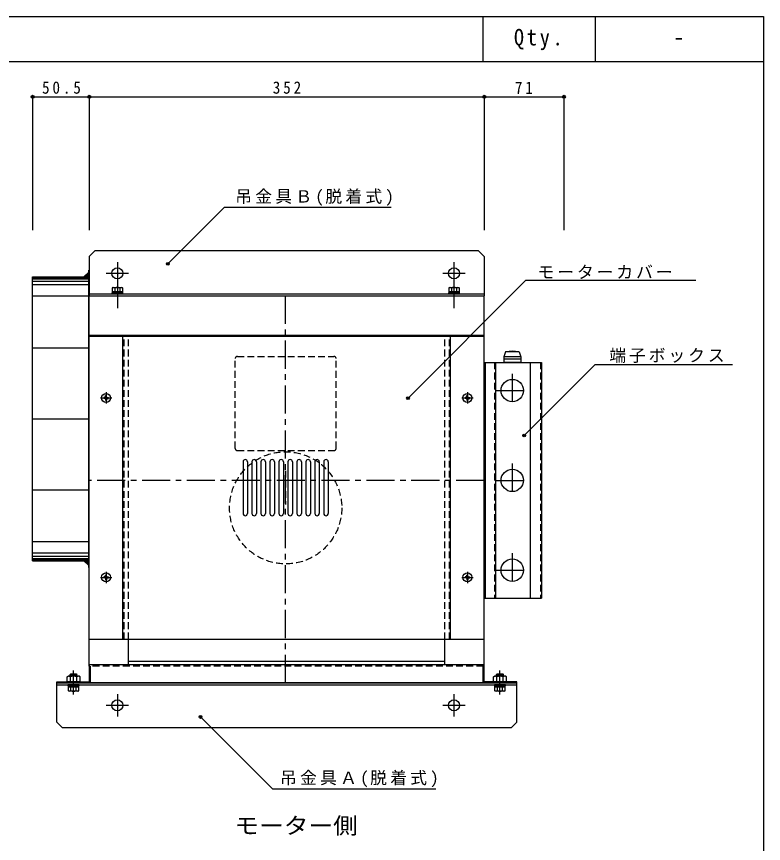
# Model space of a CAD drawing. Units: millimetres, scale not verified. Extents: x -2083 to 2037, y -682 to 723.
# Drawn here: x -729 to -63, y -14 to 723 of the extents above; entities that cross this region are included whole.
import ezdxf
from ezdxf.enums import TextEntityAlignment as Align

# ---------------------------------------------------------------- set-up
doc = ezdxf.new("R2010")
doc.units = ezdxf.units.MM
doc.header["$LTSCALE"] = 5
doc.header["$PDMODE"] = 32
doc.header["$PDSIZE"] = 2.5
doc.linetypes.add('CHAIN1', pattern=[8, 5, -1, 1, -1])
doc.linetypes.add('DASHED1', pattern=[1.8, 1.2, -0.6])
doc.layers.add('0-0', color=4, linetype='Continuous')
doc.layers.add('F-0', color=2, linetype='Continuous')
doc.styles.add('ＭＳ ゴシック', font='')
doc.styles.get('ＭＳ ゴシック').set_extended_font_data('MS Gothic')

msp = doc.modelspace()

# ---------------------------------------------------------------- linework, layer by layer
at = {"layer": '0-0'}
for p, q in [((-714.649, 651.871), (-664.149, 651.871)), ((-714.649, 651.871), (-714.649, 532.93)), ((-664.149, 651.871), (-664.149, 532.93)), ((-664.149, 651.871), (-312.149, 651.871)), ((-312.149, 651.871), (-312.149, 532.93)), ((-312.149, 651.871), (-241.149, 651.871)), ((-241.149, 651.871), (-241.149, 532.93)), ((-594.09, 502.928), (-543.545, 553.473)), ((-543.545, 553.473), (-395.178, 553.473)), ((-664.149, 509.461), (-659.149, 514.461)), ((-664.149, 509.461), (-664.149, 474.461)), ((-317.149, 514.461), (-659.149, 514.461)), ((-317.149, 514.461), (-312.149, 509.461)), ((-312.149, 509.461), (-312.149, 474.461)), ((-668.885, 491.368), (-664.649, 495.604)), ((-714.649, 491.068), (-664.649, 491.068)), ((-714.649, 490.42), (-664.649, 490.42)), ((-714.649, 489.42), (-664.649, 489.42)), ((-714.649, 487.42), (-664.649, 487.42)), ((-380.111, 383.127), (-275.003, 488.235)), ((-275.003, 488.235), (-123.647, 488.235)), ((-714.649, 484.42), (-664.649, 484.42)), ((-643.149, 481.861), (-643.768, 481.503)), ((-643.768, 481.503), (-643.768, 478.361)), ((-643.149, 481.861), (-635.149, 481.861)), ((-641.458, 481.503), (-641.458, 478.361)), ((-636.84, 481.503), (-636.84, 478.361)), ((-635.149, 481.861), (-634.53, 481.503)), ((-634.53, 481.503), (-634.53, 478.361)), ((-343.149, 481.861), (-343.768, 481.503)), ((-343.768, 481.503), (-343.768, 478.361)), ((-343.149, 481.861), (-335.149, 481.861)), ((-341.458, 481.503), (-341.458, 478.361)), ((-336.84, 481.503), (-336.84, 478.361)), ((-335.149, 481.861), (-334.53, 481.503)), ((-334.53, 481.503), (-334.53, 478.361)), ((-714.649, 474.42), (-664.649, 474.42)), ((-664.149, 476.061), (-312.149, 476.061)), ((-634.149, 477.061), (-644.149, 477.061)), ((-644.149, 477.061), (-644.149, 476.061)), ((-644.149, 476.061), (-634.149, 476.061)), ((-643.768, 478.361), (-634.53, 478.361)), ((-643.749, 478.361), (-634.549, 478.361)), ((-643.749, 478.361), (-643.749, 477.061)), ((-643.749, 477.061), (-634.549, 477.061)), ((-639.175, 478.361), (-639.523, 477.061)), ((-639.149, 477.561), (-639.149, 477.561)), ((-638.775, 478.361), (-639.123, 477.061)), ((-637.899, 477.561), (-637.899, 477.561)), ((-634.549, 478.361), (-634.549, 477.061)), ((-634.149, 476.061), (-634.149, 477.061)), ((-334.149, 477.061), (-344.149, 477.061)), ((-344.149, 477.061), (-344.149, 476.061)), ((-344.149, 476.061), (-334.149, 476.061)), ((-343.768, 478.361), (-334.53, 478.361)), ((-343.749, 478.361), (-334.549, 478.361)), ((-343.749, 478.361), (-343.749, 477.061)), ((-343.749, 477.061), (-334.549, 477.061)), ((-339.175, 478.361), (-339.523, 477.061)), ((-339.149, 477.561), (-339.149, 477.561)), ((-338.775, 478.361), (-339.123, 477.061)), ((-337.899, 477.561), (-337.899, 477.561)), ((-334.549, 478.361), (-334.549, 477.061)), ((-334.149, 476.061), (-334.149, 477.061)), ((-714.649, 428.118), (-664.649, 428.118)), ((-276.642, 349.875), (-213.366, 413.151)), ((-213.366, 413.151), (-90.842, 413.151)), ((-714.649, 364.868), (-664.649, 364.868)), ((-714.649, 301.618), (-664.649, 301.618)), ((-714.649, 255.316), (-664.649, 255.316)), ((-714.649, 245.316), (-664.649, 245.316)), ((-714.649, 242.316), (-664.649, 242.316)), ((-714.649, 240.316), (-664.649, 240.316)), ((-714.649, 239.316), (-664.649, 239.316)), ((-714.649, 238.668), (-664.649, 238.668)), ((-668.885, 238.368), (-664.649, 234.132)), ((-673.249, 135.461), (-683.049, 135.461)), ((-681.149, 137.019), (-680.608, 137.561)), ((-681.149, 137.019), (-675.149, 137.019)), ((-681.149, 135.461), (-681.149, 137.019)), ((-681.036, 130.461), (-681.036, 134.956)), ((-680.608, 137.561), (-675.691, 137.561)), ((-680.608, 135.461), (-680.608, 137.561)), ((-679.399, 137.561), (-679.399, 137.561)), ((-678.149, 137.561), (-678.149, 137.561)), ((-675.691, 137.561), (-675.149, 137.019)), ((-675.691, 135.461), (-675.691, 137.561)), ((-675.262, 130.461), (-675.262, 134.956)), ((-675.149, 135.461), (-675.149, 137.019)), ((-293.249, 135.461), (-303.049, 135.461)), ((-301.149, 137.019), (-300.608, 137.561)), ((-301.149, 137.019), (-295.149, 137.019)), ((-301.149, 135.461), (-301.149, 137.019)), ((-301.036, 130.461), (-301.036, 134.956)), ((-300.608, 137.561), (-295.691, 137.561)), ((-300.608, 135.461), (-300.608, 137.561)), ((-299.399, 137.561), (-299.399, 137.561)), ((-298.149, 137.561), (-298.149, 137.561)), ((-295.691, 137.561), (-295.149, 137.019)), ((-295.691, 135.461), (-295.691, 137.561)), ((-295.262, 130.461), (-295.262, 134.956)), ((-295.149, 135.461), (-295.149, 137.019)), ((-693.149, 129.461), (-283.149, 129.461)), ((-693.149, 94.461), (-693.149, 129.461)), ((-693.149, 127.861), (-283.149, 127.861)), ((-672.376, 130.461), (-683.923, 130.461)), ((-673.149, 127.861), (-683.149, 127.861)), ((-683.149, 127.861), (-683.149, 126.861)), ((-683.149, 126.861), (-673.149, 126.861)), ((-682.768, 122.418), (-682.768, 125.561)), ((-673.53, 125.561), (-682.768, 125.561)), ((-673.549, 126.861), (-682.749, 126.861)), ((-682.749, 125.561), (-682.749, 126.861)), ((-673.549, 125.561), (-682.749, 125.561)), ((-680.458, 122.418), (-680.458, 125.561)), ((-679.399, 126.361), (-679.399, 126.361)), ((-678.523, 125.561), (-678.175, 126.861)), ((-678.149, 126.361), (-678.149, 126.361)), ((-678.123, 125.561), (-677.775, 126.861)), ((-675.84, 122.418), (-675.84, 125.561)), ((-673.549, 125.561), (-673.549, 126.861)), ((-673.53, 122.418), (-673.53, 125.561)), ((-673.149, 126.861), (-673.149, 127.861)), ((-292.376, 130.461), (-303.923, 130.461)), ((-293.149, 127.861), (-303.149, 127.861)), ((-303.149, 127.861), (-303.149, 126.861)), ((-303.149, 126.861), (-293.149, 126.861)), ((-302.768, 122.418), (-302.768, 125.561)), ((-293.53, 125.561), (-302.768, 125.561)), ((-293.549, 126.861), (-302.749, 126.861)), ((-302.749, 125.561), (-302.749, 126.861)), ((-293.549, 125.561), (-302.749, 125.561)), ((-300.458, 122.418), (-300.458, 125.561)), ((-299.399, 126.361), (-299.399, 126.361)), ((-298.523, 125.561), (-298.175, 126.861)), ((-298.149, 126.361), (-298.149, 126.361)), ((-298.123, 125.561), (-297.775, 126.861)), ((-295.84, 122.418), (-295.84, 125.561)), ((-293.549, 125.561), (-293.549, 126.861)), ((-293.53, 122.418), (-293.53, 125.561)), ((-293.149, 126.861), (-293.149, 127.861)), ((-283.149, 94.461), (-283.149, 129.461)), ((-682.149, 122.061), (-682.768, 122.418)), ((-674.149, 122.061), (-682.149, 122.061)), ((-674.149, 122.061), (-673.53, 122.418)), ((-302.149, 122.061), (-302.768, 122.418)), ((-294.149, 122.061), (-302.149, 122.061)), ((-294.149, 122.061), (-293.53, 122.418)), ((-565.123, 99.097), (-500.941, 34.915)), ((-693.149, 94.461), (-688.149, 89.461)), ((-288.149, 89.461), (-688.149, 89.461)), ((-283.149, 94.461), (-288.149, 89.461)), ((-500.941, 34.915), (-355.32, 34.915))]:
    msp.add_line(p, q, dxfattribs=at)
at = {"layer": '0-0', "linetype": 'CHAIN1'}
for p, q in [((-639.149, 504.461), (-639.149, 484.461)), ((-339.149, 504.461), (-339.149, 484.461)), ((-649.149, 494.461), (-629.149, 494.461)), ((-349.149, 494.461), (-329.149, 494.461)), ((-639.149, 484.861), (-639.149, 463.361)), ((-339.149, 484.861), (-339.149, 463.361)), ((-489.149, 129.461), (-489.149, 474.461)), ((-287.149, 404.961), (-287.149, 374.961)), ((-654.149, 383.461), (-644.149, 383.461)), ((-649.149, 388.461), (-649.149, 378.461)), ((-332.149, 383.461), (-322.149, 383.461)), ((-327.149, 388.461), (-327.149, 378.461)), ((-302.149, 389.961), (-272.149, 389.961)), ((-287.149, 324.961), (-287.149, 294.961)), ((-312.149, 309.961), (-664.149, 309.961)), ((-302.149, 309.961), (-272.149, 309.961)), ((-287.149, 244.961), (-287.149, 214.961)), ((-649.149, 228.461), (-649.149, 218.461)), ((-327.149, 228.461), (-327.149, 218.461)), ((-302.149, 229.961), (-272.149, 229.961)), ((-654.149, 223.461), (-644.149, 223.461)), ((-332.149, 223.461), (-322.149, 223.461)), ((-678.149, 119.061), (-678.149, 140.561)), ((-298.149, 119.061), (-298.149, 140.561)), ((-639.149, 119.461), (-639.149, 99.461)), ((-339.149, 119.461), (-339.149, 99.461)), ((-649.149, 109.461), (-629.149, 109.461)), ((-349.149, 109.461), (-329.149, 109.461))]:
    msp.add_line(p, q, dxfattribs=at)
at = {"layer": '0-0', "color": 7}
for p, q in [((-664.649, 497.368), (-664.149, 497.368)), ((-664.649, 232.368), (-664.649, 497.368)), ((-664.149, 232.368), (-664.149, 497.368)), ((-664.149, 144.461), (-664.149, 494.868)), ((-664.149, 474.461), (-312.149, 474.461)), ((-312.149, 130.461), (-312.149, 474.461)), ((-664.149, 439.461), (-312.149, 439.461)), ((-664.149, 438.461), (-312.149, 438.461)), ((-634.149, 168.461), (-634.149, 438.461)), ((-633.149, 438.461), (-633.149, 439.461)), ((-629.149, 438.461), (-629.149, 439.461)), ((-347.149, 438.461), (-347.149, 439.461)), ((-343.149, 438.461), (-343.149, 439.461)), ((-342.149, 168.461), (-342.149, 438.461)), ((-281.149, 424.461), (-279.649, 419.961)), ((-312.149, 414.961), (-261.149, 414.961)), ((-311.149, 204.961), (-311.149, 414.961)), ((-302.149, 414.961), (-302.149, 204.961)), ((-302.149, 414.961), (-302.149, 204.961)), ((-279.649, 419.961), (-294.649, 419.961)), ((-294.649, 419.961), (-294.649, 417.961)), ((-294.649, 417.961), (-294.649, 414.961)), ((-279.649, 417.961), (-294.649, 417.961)), ((-279.649, 419.961), (-279.649, 417.961)), ((-271.149, 414.961), (-271.149, 204.961)), ((-261.149, 414.961), (-261.149, 204.961)), ((-650.22, 383.938), (-651.174, 383.924)), ((-650.22, 383.938), (-649.815, 384.126)), ((-649.626, 384.532), (-649.815, 384.126)), ((-649.626, 384.532), (-649.612, 385.486)), ((-648.672, 384.532), (-648.686, 385.486)), ((-648.672, 384.532), (-648.483, 384.126)), ((-648.078, 383.938), (-648.483, 384.126)), ((-648.078, 383.938), (-647.124, 383.924)), ((-328.22, 383.938), (-329.174, 383.924)), ((-328.22, 383.938), (-327.815, 384.126)), ((-327.626, 384.532), (-327.815, 384.126)), ((-327.626, 384.532), (-327.612, 385.486)), ((-326.672, 384.532), (-326.686, 385.486)), ((-326.672, 384.532), (-326.483, 384.126)), ((-326.078, 383.938), (-326.483, 384.126)), ((-326.078, 383.938), (-325.124, 383.924)), ((-650.22, 382.983), (-651.174, 382.998)), ((-650.22, 382.983), (-649.815, 382.795)), ((-649.626, 382.389), (-649.815, 382.795)), ((-649.626, 382.389), (-649.612, 381.436)), ((-648.672, 382.389), (-648.686, 381.436)), ((-648.672, 382.389), (-648.483, 382.795)), ((-648.078, 382.983), (-648.483, 382.795)), ((-648.078, 382.983), (-647.124, 382.998)), ((-328.22, 382.983), (-329.174, 382.998)), ((-328.22, 382.983), (-327.815, 382.795)), ((-327.626, 382.389), (-327.815, 382.795)), ((-327.626, 382.389), (-327.612, 381.436)), ((-326.672, 382.389), (-326.686, 381.436)), ((-326.672, 382.389), (-326.483, 382.795)), ((-326.078, 382.983), (-326.483, 382.795)), ((-326.078, 382.983), (-325.124, 382.998)), ((-527.149, 326.461), (-527.149, 280.461)), ((-523.149, 326.461), (-523.149, 280.461)), ((-519.149, 326.461), (-519.149, 280.461)), ((-515.149, 326.461), (-515.149, 280.461)), ((-511.149, 326.461), (-511.149, 280.461)), ((-507.149, 326.461), (-507.149, 280.461)), ((-503.149, 326.461), (-503.149, 280.461)), ((-499.149, 326.461), (-499.149, 280.461)), ((-495.149, 326.461), (-495.149, 280.461)), ((-491.149, 326.461), (-491.149, 280.461)), ((-487.149, 326.461), (-487.149, 280.461)), ((-483.149, 326.461), (-483.149, 280.461)), ((-479.149, 326.461), (-479.149, 280.461)), ((-475.149, 326.461), (-475.149, 280.461)), ((-471.149, 326.461), (-471.149, 280.461)), ((-467.149, 326.461), (-467.149, 280.461)), ((-463.149, 326.461), (-463.149, 280.461)), ((-459.149, 326.461), (-459.149, 280.461)), ((-455.149, 326.461), (-455.149, 280.461)), ((-451.149, 326.461), (-451.149, 280.461)), ((-714.649, 238.368), (-664.649, 238.368)), ((-664.649, 232.368), (-664.149, 232.368)), ((-650.22, 223.938), (-651.174, 223.924)), ((-650.22, 222.983), (-651.174, 222.998)), ((-650.22, 223.938), (-649.815, 224.126)), ((-650.22, 222.983), (-649.815, 222.795)), ((-649.626, 224.532), (-649.815, 224.126)), ((-649.626, 222.389), (-649.815, 222.795)), ((-649.626, 224.532), (-649.612, 225.486)), ((-649.626, 222.389), (-649.612, 221.436)), ((-648.672, 224.532), (-648.686, 225.486)), ((-648.672, 222.389), (-648.686, 221.436)), ((-648.672, 224.532), (-648.483, 224.126)), ((-648.672, 222.389), (-648.483, 222.795)), ((-648.078, 223.938), (-648.483, 224.126)), ((-648.078, 222.983), (-648.483, 222.795)), ((-648.078, 223.938), (-647.124, 223.924)), ((-648.078, 222.983), (-647.124, 222.998)), ((-328.22, 223.938), (-329.174, 223.924)), ((-328.22, 222.983), (-329.174, 222.998)), ((-328.22, 223.938), (-327.815, 224.126)), ((-328.22, 222.983), (-327.815, 222.795)), ((-327.626, 224.532), (-327.815, 224.126)), ((-327.626, 222.389), (-327.815, 222.795)), ((-327.626, 224.532), (-327.612, 225.486)), ((-327.626, 222.389), (-327.612, 221.436)), ((-326.672, 224.532), (-326.686, 225.486)), ((-326.672, 222.389), (-326.686, 221.436)), ((-326.672, 224.532), (-326.483, 224.126)), ((-326.672, 222.389), (-326.483, 222.795)), ((-326.078, 223.938), (-326.483, 224.126)), ((-326.078, 222.983), (-326.483, 222.795)), ((-326.078, 223.938), (-325.124, 223.924)), ((-326.078, 222.983), (-325.124, 222.998)), ((-312.149, 204.961), (-261.149, 204.961)), ((-664.149, 168.461), (-312.149, 168.461)), ((-629.149, 165.461), (-629.149, 168.461)), ((-629.149, 145.461), (-629.149, 168.461)), ((-347.149, 145.461), (-347.149, 168.461)), ((-347.149, 148.461), (-629.149, 148.461)), ((-664.149, 145.461), (-664.149, 130.461)), ((-312.149, 145.461), (-664.149, 145.461)), ((-663.149, 129.461), (-663.149, 144.461)), ((-313.149, 129.461), (-313.149, 144.461)), ((-693.149, 129.461), (-693.149, 130.461)), ((-693.149, 130.461), (-664.149, 130.461)), ((-693.149, 129.461), (-663.149, 129.461)), ((-283.149, 129.461), (-693.149, 129.461)), ((-283.149, 129.461), (-313.149, 129.461)), ((-283.149, 130.461), (-312.149, 130.461)), ((-283.149, 129.461), (-283.149, 130.461))]:
    msp.add_line(p, q, dxfattribs=at)
at = {"layer": '0-0', "color": 7, "linetype": 'DASHED1'}
for p, q in [((-633.149, 168.461), (-633.149, 438.461)), ((-629.149, 168.461), (-629.149, 438.461)), ((-347.149, 168.461), (-347.149, 438.461)), ((-343.149, 437.742), (-343.149, 438.461)), ((-343.149, 168.461), (-343.149, 438.461)), ((-532.149, 420.461), (-446.149, 420.461)), ((-534.149, 338.461), (-534.149, 418.461)), ((-444.149, 338.461), (-444.149, 418.461)), ((-303.149, 414.961), (-303.149, 204.961)), ((-262.149, 414.961), (-262.149, 204.961)), ((-532.149, 336.461), (-446.149, 336.461)), ((-313.149, 144.461), (-663.149, 144.461))]:
    msp.add_line(p, q, dxfattribs=at)
at = {"layer": '0-0', "linetype": 'DASHED1'}
msp.add_line((-489.149, 318.461), (-489.149, 288.461), dxfattribs=at)
at = {"layer": '0-0', "color": 7}
for points in [[(-714.649, 238.368), (-714.649, 491.368), (-664.649, 491.368)], [(-281.149, 424.461), (-293.149, 424.461), (-294.649, 419.961)], [(-279.649, 417.961), (-279.649, 414.961), (-294.649, 414.961)]]:
    msp.add_lwpolyline(points, dxfattribs=at)
at = {"layer": '0-0'}
for points in [[(-683.923, 130.461), (-683.923, 134.956), (-683.049, 135.461)], [(-672.376, 130.461), (-672.376, 134.956), (-673.249, 135.461)], [(-303.923, 130.461), (-303.923, 134.956), (-303.049, 135.461)], [(-292.376, 130.461), (-292.376, 134.956), (-293.249, 135.461)]]:
    msp.add_lwpolyline(points, dxfattribs=at)
for centre in [(-639.149, 494.461), (-639.149, 494.461), (-339.149, 494.461), (-339.149, 494.461), (-639.149, 109.461), (-639.149, 109.461), (-339.149, 109.461), (-339.149, 109.461)]:
    msp.add_circle(centre, 5, dxfattribs=at)
at = {"layer": '0-0', "color": 7}
for centre, radius in [((-287.149, 389.961), 10), ((-649.149, 383.461), 4), ((-327.149, 383.461), 4), ((-287.149, 309.961), 10), ((-287.149, 229.961), 10), ((-649.149, 223.461), 4), ((-327.149, 223.461), 4)]:
    msp.add_circle(centre, radius, dxfattribs=at)
at = {"layer": '0-0', "color": 7, "linetype": 'DASHED1'}
msp.add_circle((-489.149, 285.461), 50, dxfattribs=at)
at = {"layer": '0-0'}
for centre, radius, start, end in [((-642.613, 479.816), 2.045, 55.61575, 124.38423), ((-639.149, 474.218), 7.643, 72.41203, 107.58795), ((-635.685, 479.816), 2.045, 55.61575, 124.38423), ((-342.613, 479.816), 2.045, 55.61575, 124.38423), ((-339.149, 474.218), 7.643, 72.41203, 107.58795), ((-335.685, 479.816), 2.045, 55.61575, 124.38423), ((-682.479, 132.847), 2.556, 55.61586, 124.38412), ((-678.149, 125.85), 9.553, 72.41209, 107.58789), ((-673.819, 132.847), 2.556, 55.61586, 124.38412), ((-302.479, 132.847), 2.556, 55.61586, 124.38412), ((-298.149, 125.85), 9.553, 72.41209, 107.58789), ((-293.819, 132.847), 2.556, 55.61586, 124.38412), ((-681.613, 124.105), 2.045, 235.61575, 304.38423), ((-678.149, 129.703), 7.643, 252.41203, 287.58795), ((-674.685, 124.105), 2.045, 235.61575, 304.38423), ((-301.613, 124.105), 2.045, 235.61575, 304.38423), ((-298.149, 129.703), 7.643, 252.41203, 287.58795), ((-294.685, 124.105), 2.045, 235.61575, 304.38423)]:
    msp.add_arc(centre, radius, start, end, dxfattribs=at)
at = {"layer": '0-0', "color": 7, "linetype": 'DASHED1'}
for centre, start, end in [((-532.149, 418.461), 90, 180), ((-446.149, 418.461), 0, 90), ((-532.149, 338.461), 180, 270), ((-446.149, 338.461), 270, 0)]:
    msp.add_arc(centre, 2, start, end, dxfattribs=at)
at = {"layer": '0-0', "color": 7}
for centre, radius, start, end in [((-287.149, 394.461), 30.5, 79.61114, 100.38886), ((-649.149, 383.461), 2.077, 167.11887, 192.88112), ((-649.149, 383.461), 2.077, 77.11887, 102.88112), ((-649.149, 383.461), 2.077, 347.11887, 12.88112), ((-327.149, 383.461), 2.077, 167.11887, 192.88112), ((-327.149, 383.461), 2.077, 77.11887, 102.88112), ((-327.149, 383.461), 2.077, 347.11887, 12.88112), ((-649.149, 383.461), 2.077, 257.11887, 282.88112), ((-327.149, 383.461), 2.077, 257.11887, 282.88112), ((-525.149, 326.461), 2, 0, 180), ((-517.149, 326.461), 2, 0, 180), ((-509.149, 326.461), 2, 0, 180), ((-501.149, 326.461), 2, 0, 180), ((-493.149, 326.461), 2, 0, 180), ((-485.149, 326.461), 2, 0, 180), ((-477.149, 326.461), 2, 0, 180), ((-469.149, 326.461), 2, 0, 180), ((-461.149, 326.461), 2, 0, 180), ((-453.149, 326.461), 2, 0, 180), ((-525.149, 280.461), 2, 180, 0), ((-517.149, 280.461), 2, 180, 0), ((-509.149, 280.461), 2, 180, 0), ((-501.149, 280.461), 2, 180, 0), ((-493.149, 280.461), 2, 180, 0), ((-485.149, 280.461), 2, 180, 0), ((-477.149, 280.461), 2, 180, 0), ((-469.149, 280.461), 2, 180, 0), ((-461.149, 280.461), 2, 180, 0), ((-453.149, 280.461), 2, 180, 0), ((-649.149, 223.461), 2.077, 167.11887, 192.88112), ((-649.149, 223.461), 2.077, 77.11887, 102.88112), ((-649.149, 223.461), 2.077, 257.11887, 282.88112), ((-649.149, 223.461), 2.077, 347.11887, 12.88112), ((-327.149, 223.461), 2.077, 167.11887, 192.88112), ((-327.149, 223.461), 2.077, 77.11887, 102.88112), ((-327.149, 223.461), 2.077, 257.11887, 282.88112), ((-327.149, 223.461), 2.077, 347.11887, 12.88112)]:
    msp.add_arc(centre, radius, start, end, dxfattribs=at)
at = {"layer": '0-0', "color": 5}
for p in [(-714.649, 651.871), (-664.149, 651.871), (-312.149, 651.871), (-241.149, 651.871), (-594.09, 502.928), (-380.111, 383.127), (-276.642, 349.875), (-565.123, 99.097)]:
    msp.add_point(p, dxfattribs=at)
at = {"layer": '0-0', "color": 254}
for points in [[(-668.885, 491.368), (-664.649, 491.368), (-664.649, 495.604)], [(-668.885, 238.368), (-664.649, 238.368), (-664.649, 234.132)]]:
    msp.add_solid(points, dxfattribs=at)
at = {"layer": 'F-0', "color": 5}
for p, q in [((-313.336, 723.308), (-313.336, 683.308)), ((-213.336, 723.308), (-213.336, 683.308)), ((-63.336, 723.308), (-63.336, -681.692)), ((-2083.336, 683.308), (-63.336, 683.308))]:
    msp.add_line(p, q, dxfattribs=at)
msp.add_lwpolyline([(-2083.336, -681.692), (-2083.336, 723.308), (-63.336, 723.308)], dxfattribs=at)

# ---------------------------------------------------------------- texts
at = {"layer": '0-0', "color": 7, "style": 'ＭＳ ゴシック', "width": 1.1}
msp.add_text('モーター側', height=14.66, dxfattribs=at).set_placement((-534.799, -9.492), align=Align.BOTTOM_LEFT)
at = {"layer": '0-0', "color": 7, "char_height": 11, "attachment_point": 7, "style": 'ＭＳ ゴシック'}
for s, insert in [('\\T1.38;\\W0.9;50.5', (-706.274, 654.371)), ('\\T1.38;\\W0.9;352', (-500.649, 654.371)), ('\\T1.36;\\W0.9;71', (-284.774, 654.371)), ('\\T1.19;吊金具Ｂ(脱着式)', (-534.134, 554.607)), ('\\T1.17;モーターカバー', (-264.666, 489.443)), ('\\T1.17;端子ボックス', (-200.727, 414.609)), ('\\T1.19;吊金具Ａ(脱着式)', (-494.178, 36.475))]:
    msp.add_mtext(s, dxfattribs=dict(at, insert=insert))
at = {"layer": 'F-0', "color": 7, "style": 'ＭＳ ゴシック'}
msp.add_text('-', height=14.66, dxfattribs=at).set_placement((-143.836, 693.308), align=Align.BOTTOM_LEFT)
at = {"layer": 'F-0', "color": 7, "insert": (-285.711, 693.308), "char_height": 14.66, "attachment_point": 7, "style": 'ＭＳ ゴシック'}
msp.add_mtext('\\T1.28;\\W0.9;Qty.', dxfattribs=at)
msp.add_mtext('\\T1.28;\\W0.9;Qty.', dxfattribs=at)

doc.saveas('drawing.dxf')
